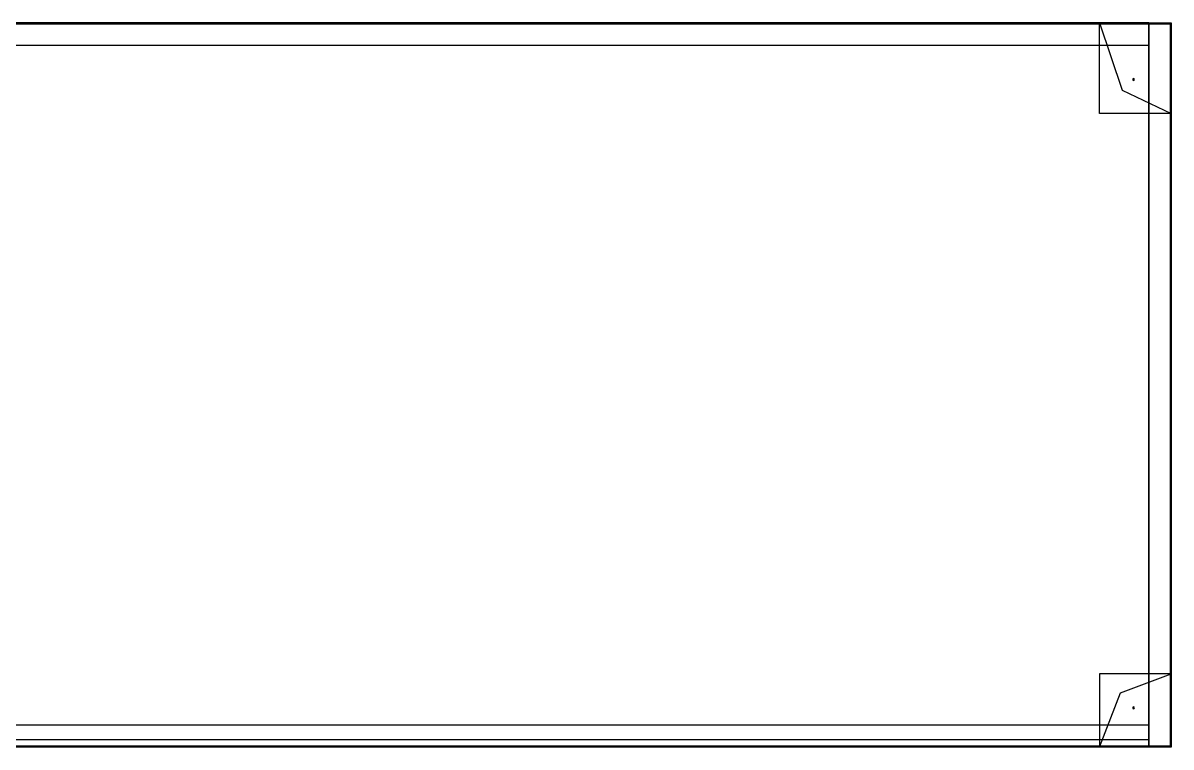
# Model space of a CAD drawing. Extents: x 0 to 312, y -4 to 107.
# Drawn here: x 156 to 312, y 8.2 to 106.7 of the extents above; entities that cross this region are included whole.
import ezdxf

# ---------------------------------------------------------------- set-up
doc = ezdxf.new("R2010")
doc.units = 0
for name, color, linetype in [('BG_DESIGN_OUTLINE', 85, 'CONTINUOUS'), ('BG_OUTLINE', 254, 'CONTINUOUS'), ('BG_SILKSCREEN_TOP', 85, 'CONTINUOUS'), ('PKI_ALL', 202, 'CONTINUOUS'), ('PKO_ALL', 234, 'CONTINUOUS'), ('RKI_ALL', 43, 'CONTINUOUS'), ('RKO_ALL', 253, 'CONTINUOUS'), ('RKO_TOP', 253, 'CONTINUOUS')]:
    doc.layers.add(name, color=color, linetype=linetype)

msp = doc.modelspace()

# ---------------------------------------------------------------- linework, layer by layer
at = {"layer": 'BG_DESIGN_OUTLINE'}
msp.add_lwpolyline([(0, 106.65), (312, 106.65), (312, 8.2514), (149.6999, 8.25)], dxfattribs=at)
at = {"layer": 'BG_OUTLINE'}
msp.add_lwpolyline([(0, 106.65), (312, 106.65), (312, 8.2514), (149.6999, 8.25)], dxfattribs=at)
at = {"layer": 'BG_SILKSCREEN_TOP'}
msp.add_lwpolyline([(0.14, 9.25), (0.14, 106.549), (309, 106.549), (309, 9.25)], close=True, dxfattribs=at)
at = {"layer": 'PKI_ALL'}
msp.add_lwpolyline([(0.14, 106.549), (311.86, 106.549), (311.86, 8.3899), (141.4223, 8.3899, 0.414214)], format="xyb", dxfattribs=at)
at = {"layer": 'PKO_ALL'}
for points in [[(137.15, 106.65), (137.15, 103.65), (309, 103.65), (309, 106.65)], [(312, 106.65), (312, 8.252), (309, 8.252), (309, 106.65)], [(309, 11.25), (309, 8.25), (129.3, 8.25), (129.3, 11.25)]]:
    msp.add_lwpolyline(points, close=True, dxfattribs=at)
at = {"layer": 'RKI_ALL'}
msp.add_lwpolyline([(0.14, 106.549), (311.86, 106.549), (311.86, 8.3899), (141.4223, 8.3899, 0.414214)], format="xyb", dxfattribs=at)
at = {"layer": 'RKO_ALL'}
for points in [[(307.047, 98.974, 1), (306.793, 98.974, 1)], [(307.047, 13.584, 1), (306.793, 13.584, 1)], [(307.047, 13.584, 1), (306.793, 13.584, 1)]]:
    msp.add_lwpolyline(points, format="xyb", close=True, dxfattribs=at)
at = {"layer": 'RKO_TOP'}
for points in [[(305.353, 97.512), (312, 94.354), (302.3, 94.354), (302.3, 106.65)], [(305.113, 15.62), (312, 18.204), (302.3, 18.204), (302.3, 8.25)]]:
    msp.add_lwpolyline(points, close=True, dxfattribs=at)

doc.saveas('drawing.dxf')
